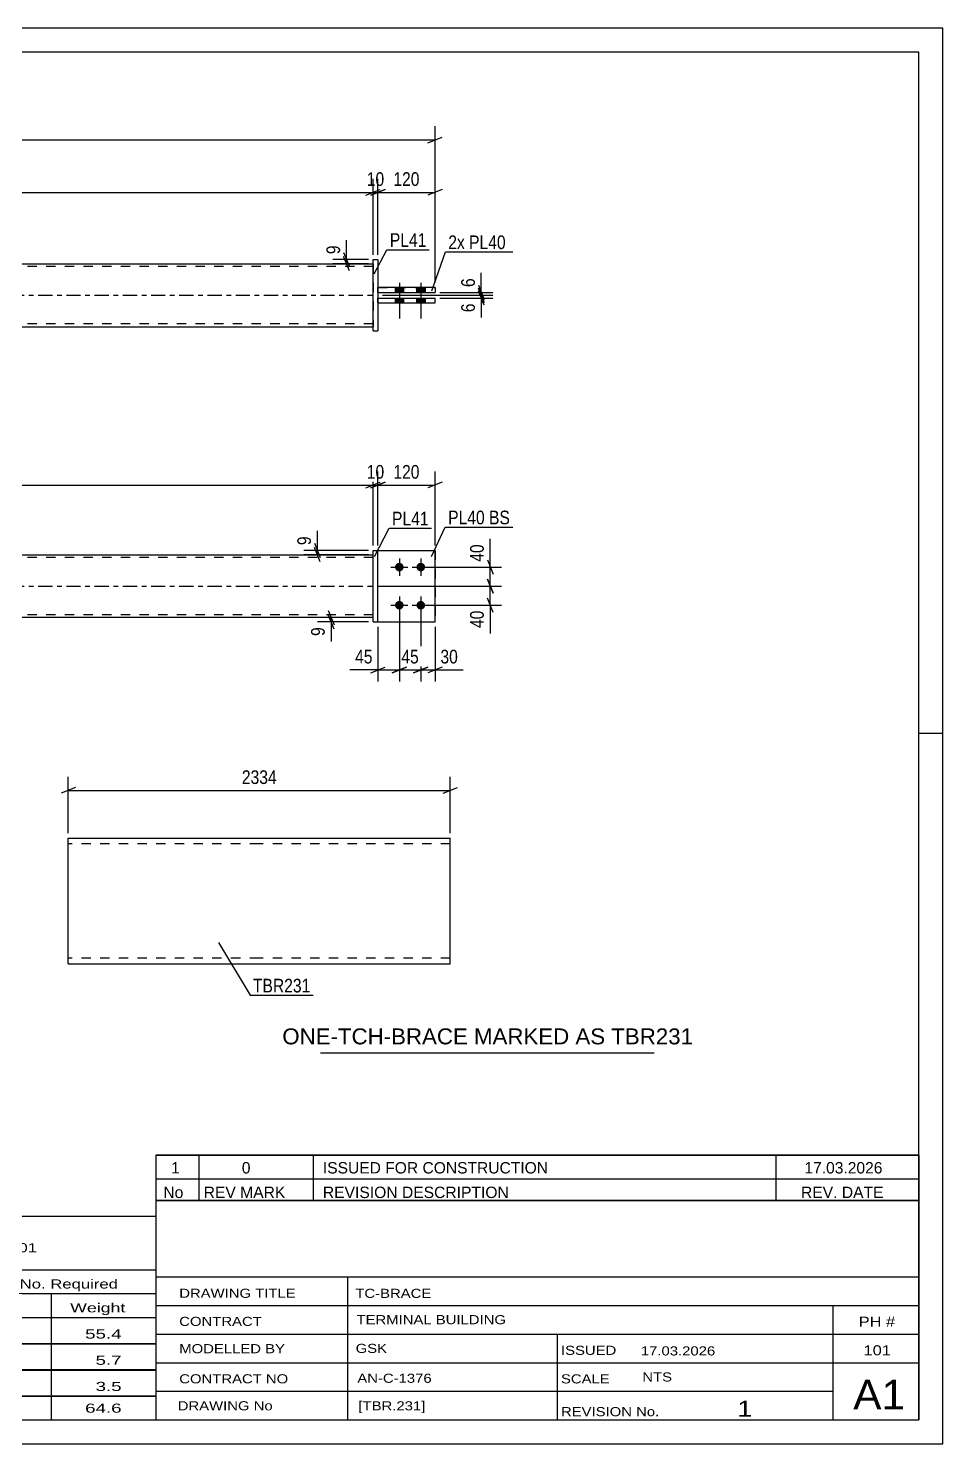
# Model space of a CAD drawing. Header units: millimetres. Extents: x 0 to 420, y 0 to 297.
# Drawn here: x 228.2 to 420, y 0 to 297 of the extents above; entities that cross this region are included whole.
import ezdxf

# ---------------------------------------------------------------- set-up
doc = ezdxf.new("R2010")
doc.units = ezdxf.units.MM
doc.linetypes.add('DXK_LINE_DOT2', pattern=[3.9198, 1.9599, -1.9599])
doc.linetypes.add('DXK_LINE_DOT3', pattern=[5.9187, 2.979, -0.9799, 0.9799, -0.9799])
doc.styles.add('Arial', font='ARIAL.TTF', dxfattribs={"height": 0.2})
doc.styles.add('Arial Narrow', font='ARIALN.TTF', dxfattribs={"height": 0.2})

# ---------------------------------------------------------------- blocks, each defined once
blk = doc.blocks.new('Unknown-582684697-1127')
at = {"color": 5, "linetype": 'Continuous'}
for p, q in [((420, 297), (0, 297)), ((420, 0), (420, 297)), ((415, 292), (5, 292)), ((415, 5), (415, 292)), ((420, 149), (415, 149)), ((5, 5), (415, 5)), ((0, 0), (420, 0))]:
    blk.add_line(p, q, dxfattribs=at)
blk = doc.blocks.new('Bolt-582684697-1413 - 1364')
at = {"linetype": 'Continuous'}
for points in [[(306.04, 184.84), (306.22, 184.82), (306.4, 184.76), (306.57, 184.67), (306.71, 184.54), (306.82, 184.39), (306.89, 184.22), (306.93, 184.03), (306.93, 183.85), (306.89, 183.66), (306.82, 183.49), (306.71, 183.34), (306.57, 183.21), (306.4, 183.12), (306.22, 183.06), (306.04, 183.04), (305.85, 183.06), (305.67, 183.12), (305.51, 183.21), (305.37, 183.34), (305.26, 183.49), (305.18, 183.66), (305.14, 183.85), (305.14, 184.03), (305.18, 184.22), (305.26, 184.39), (305.37, 184.54), (305.51, 184.67), (305.67, 184.76), (305.85, 184.82)], [(310.54, 184.84), (310.72, 184.82), (310.9, 184.76), (311.07, 184.67), (311.21, 184.54), (311.32, 184.39), (311.39, 184.22), (311.43, 184.03), (311.43, 183.85), (311.39, 183.66), (311.32, 183.49), (311.21, 183.34), (311.07, 183.21), (310.9, 183.12), (310.72, 183.06), (310.54, 183.04), (310.35, 183.06), (310.17, 183.12), (310.01, 183.21), (309.87, 183.34), (309.76, 183.49), (309.68, 183.66), (309.64, 183.85), (309.64, 184.03), (309.68, 184.22), (309.76, 184.39), (309.87, 184.54), (310.01, 184.67), (310.17, 184.76), (310.35, 184.82)], [(306.04, 176.84), (306.22, 176.82), (306.4, 176.76), (306.57, 176.67), (306.71, 176.54), (306.82, 176.39), (306.89, 176.22), (306.93, 176.03), (306.93, 175.85), (306.89, 175.66), (306.82, 175.49), (306.71, 175.34), (306.57, 175.21), (306.4, 175.12), (306.22, 175.06), (306.04, 175.04), (305.85, 175.06), (305.67, 175.12), (305.51, 175.21), (305.37, 175.34), (305.26, 175.49), (305.18, 175.66), (305.14, 175.85), (305.14, 176.03), (305.18, 176.22), (305.26, 176.39), (305.37, 176.54), (305.51, 176.67), (305.67, 176.76), (305.85, 176.82)], [(310.54, 176.84), (310.72, 176.82), (310.9, 176.76), (311.07, 176.67), (311.21, 176.54), (311.32, 176.39), (311.39, 176.22), (311.43, 176.03), (311.43, 175.85), (311.39, 175.66), (311.32, 175.49), (311.21, 175.34), (311.07, 175.21), (310.9, 175.12), (310.72, 175.06), (310.54, 175.04), (310.35, 175.06), (310.17, 175.12), (310.01, 175.21), (309.87, 175.34), (309.76, 175.49), (309.68, 175.66), (309.64, 175.85), (309.64, 176.03), (309.68, 176.22), (309.76, 176.39), (309.87, 176.54), (310.01, 176.67), (310.17, 176.76), (310.35, 176.82)]]:
    blk.add_hatch(color=1, dxfattribs=at).paths.add_polyline_path(points)
at = {"color": 1, "linetype": 'Continuous'}
for p, q in [((306.04, 185.74), (306.04, 182.14)), ((310.54, 185.74), (310.54, 182.14)), ((304.24, 183.94), (307.84, 183.94)), ((308.74, 183.94), (312.34, 183.94)), ((304.24, 175.94), (307.84, 175.94)), ((306.04, 177.74), (306.04, 174.14)), ((308.74, 175.94), (312.34, 175.94)), ((310.54, 177.74), (310.54, 174.14))]:
    blk.add_line(p, q, dxfattribs=at)
blk = doc.blocks.new('Part-582684697-1424 - 1364')
at = {"color": 2, "linetype": 'Continuous'}
for p, q in [((300.54, 187.44), (301.54, 187.44)), ((300.54, 172.44), (300.54, 187.44)), ((301.54, 172.44), (301.54, 187.44)), ((300.54, 172.44), (300.54, 172.44)), ((300.54, 172.44), (301.54, 172.44))]:
    blk.add_line(p, q, dxfattribs=at)
at = {"color": 7, "linetype": 'DXK_LINE_DOT2'}
for p, q in [((300.54, 187.44), (301.54, 187.44)), ((300.54, 172.44), (301.54, 172.44))]:
    blk.add_line(p, q, dxfattribs=at)
blk = doc.blocks.new('Part-582684697-1439 - 1364')
at = {"linetype": 'Continuous'}
blk.add_hatch(color=2, dxfattribs=at).paths.add_polyline_path([(154.44, 186.54), (153.64, 187.94), (155.24, 187.94)])
at = {"color": 2, "linetype": 'Continuous'}
for p, q in [((154.44, 186.54), (153.64, 187.94)), ((153.64, 187.94), (155.24, 187.94)), ((155.24, 187.94), (154.44, 186.54)), ((124.44, 186.54), (212.44, 186.54)), ((212.54, 186.54), (300.54, 186.54)), ((212.44, 173.34), (124.44, 173.34)), ((300.54, 173.34), (212.54, 173.34))]:
    blk.add_line(p, q, dxfattribs=at)
at = {"color": 7, "linetype": 'DXK_LINE_DOT2'}
for p, q in [((124.44, 173.34), (124.44, 186.54)), ((212.44, 185.94), (124.44, 185.94)), ((300.54, 185.94), (212.54, 185.94)), ((300.54, 173.34), (300.54, 186.54)), ((212.44, 173.94), (124.44, 173.94)), ((300.54, 173.94), (212.54, 173.94))]:
    blk.add_line(p, q, dxfattribs=at)
at = {"color": 7, "linetype": 'DXK_LINE_DOT3'}
for p, q in [((124.44, 179.94), (212.44, 179.94)), ((212.54, 179.94), (300.54, 179.94))]:
    blk.add_line(p, q, dxfattribs=at)
at = {"color": 2, "linetype": 'Continuous'}
blk.add_circle((154.44, 187.44), 1, dxfattribs=at)
blk = doc.blocks.new('Part-582684697-1444 - 1364')
at = {"color": 2, "linetype": 'Continuous'}
for p, q in [((301.54, 187.44), (313.54, 187.44)), ((313.54, 187.44), (313.54, 187.44)), ((313.54, 172.44), (313.54, 187.44)), ((301.54, 172.44), (313.54, 172.44))]:
    blk.add_line(p, q, dxfattribs=at)
at = {"color": 7, "linetype": 'DXK_LINE_DOT2'}
for p, q in [((301.54, 187.44), (313.54, 187.44)), ((301.54, 172.44), (301.54, 187.44)), ((313.54, 187.44), (313.54, 187.44)), ((301.54, 172.44), (301.54, 172.44)), ((301.54, 172.44), (313.54, 172.44))]:
    blk.add_line(p, q, dxfattribs=at)
blk = doc.blocks.new('Part-582684697-1449 - 1364')
at = {"color": 7, "linetype": 'DXK_LINE_DOT2'}
for p, q in [((301.54, 187.44), (313.54, 187.44)), ((301.54, 172.44), (301.54, 187.44)), ((301.54, 187.44), (313.54, 187.44)), ((313.54, 187.44), (313.54, 187.44)), ((313.54, 187.44), (313.54, 172.44)), ((301.54, 172.44), (301.54, 172.44)), ((301.54, 172.44), (313.54, 172.44)), ((301.54, 172.44), (313.54, 172.44))]:
    blk.add_line(p, q, dxfattribs=at)
blk = doc.blocks.new('Part-582684697-1751 - 1745')
at = {"linetype": 'Continuous'}
blk.add_hatch(color=2, dxfattribs=at).paths.add_polyline_path([(154.44, 240.99), (153.64, 242.39), (155.24, 242.39)])
at = {"color": 2, "linetype": 'Continuous'}
for p, q in [((124.44, 247.59), (212.44, 247.59)), ((212.54, 247.59), (300.54, 247.59)), ((154.44, 240.99), (153.64, 242.39)), ((153.64, 242.39), (155.24, 242.39)), ((155.24, 242.39), (154.44, 240.99)), ((124.44, 234.39), (212.44, 234.39)), ((212.54, 234.39), (300.54, 234.39))]:
    blk.add_line(p, q, dxfattribs=at)
at = {"color": 7, "linetype": 'DXK_LINE_DOT2'}
for p, q in [((124.44, 234.39), (124.44, 247.59)), ((212.44, 246.99), (124.44, 246.99)), ((300.54, 246.99), (212.54, 246.99)), ((300.54, 247.59), (300.54, 234.39)), ((212.44, 234.99), (124.44, 234.99)), ((300.54, 234.99), (212.54, 234.99))]:
    blk.add_line(p, q, dxfattribs=at)
at = {"color": 7, "linetype": 'DXK_LINE_DOT3'}
for p, q in [((124.44, 240.99), (212.44, 240.99)), ((212.54, 240.99), (300.54, 240.99))]:
    blk.add_line(p, q, dxfattribs=at)
at = {"color": 2, "linetype": 'Continuous'}
blk.add_circle((154.44, 241.89), 1, dxfattribs=at)
blk = doc.blocks.new('Part-582684697-1756 - 1745')
at = {"color": 2, "linetype": 'Continuous'}
for p, q in [((301.54, 240.39), (313.54, 240.39)), ((301.54, 239.39), (301.54, 240.39)), ((301.54, 239.39), (301.54, 239.39)), ((301.54, 239.39), (313.54, 239.39)), ((313.54, 239.39), (313.54, 240.39))]:
    blk.add_line(p, q, dxfattribs=at)
at = {"color": 7, "linetype": 'DXK_LINE_DOT2'}
for p, q in [((301.54, 240.39), (313.54, 240.39)), ((301.54, 239.39), (313.54, 239.39))]:
    blk.add_line(p, q, dxfattribs=at)
blk = doc.blocks.new('Part-582684697-1761 - 1745')
at = {"color": 2, "linetype": 'Continuous'}
for p, q in [((313.54, 242.59), (301.54, 242.59)), ((301.54, 241.59), (301.54, 242.59)), ((301.54, 241.59), (301.54, 241.59)), ((301.54, 241.59), (313.54, 241.59)), ((313.54, 242.59), (313.54, 241.59))]:
    blk.add_line(p, q, dxfattribs=at)
at = {"color": 7, "linetype": 'DXK_LINE_DOT2'}
for p, q in [((301.54, 242.59), (301.54, 242.59)), ((301.54, 242.59), (313.54, 242.59)), ((301.54, 241.59), (313.54, 241.59)), ((313.54, 242.59), (313.54, 242.59))]:
    blk.add_line(p, q, dxfattribs=at)
blk = doc.blocks.new('Part-582684697-1766 - 1745')
at = {"color": 2, "linetype": 'Continuous'}
for p, q in [((300.54, 248.49), (300.54, 248.49)), ((300.54, 233.49), (300.54, 248.49)), ((300.54, 248.49), (301.54, 248.49)), ((301.54, 248.49), (301.54, 248.49)), ((301.54, 248.49), (301.54, 233.49)), ((300.54, 233.49), (301.54, 233.49)), ((300.54, 233.49), (300.54, 233.49)), ((301.54, 233.49), (301.54, 233.49))]:
    blk.add_line(p, q, dxfattribs=at)
at = {"color": 7, "linetype": 'DXK_LINE_DOT2'}
for p, q in [((300.54, 248.49), (300.54, 248.49)), ((300.54, 248.49), (301.54, 248.49)), ((300.54, 233.49), (301.54, 233.49))]:
    blk.add_line(p, q, dxfattribs=at)
blk = doc.blocks.new('Bolt-582684697-1782 - 1745')
at = {"linetype": 'Continuous'}
for points in [[(306.94, 242.59), (305.14, 242.59), (305.14, 241.59), (306.94, 241.59)], [(306.94, 242.59), (305.14, 242.59), (305.14, 241.59), (306.94, 241.59)], [(311.44, 242.59), (309.64, 242.59), (309.64, 241.59), (311.44, 241.59)], [(311.44, 242.59), (309.64, 242.59), (309.64, 241.59), (311.44, 241.59)], [(306.94, 240.39), (305.14, 240.39), (305.14, 239.39), (306.94, 239.39)], [(306.94, 240.39), (305.14, 240.39), (305.14, 239.39), (306.94, 239.39)], [(311.44, 240.39), (309.64, 240.39), (309.64, 239.39), (311.44, 239.39)], [(311.44, 240.39), (309.64, 240.39), (309.64, 239.39), (311.44, 239.39)]]:
    blk.add_hatch(color=1, dxfattribs=at).paths.add_polyline_path(points)
at = {"color": 1, "linetype": 'Continuous'}
for p, q in [((306.04, 243.59), (306.04, 236.09)), ((306.04, 243.59), (306.04, 236.09)), ((310.54, 243.59), (310.54, 236.09)), ((310.54, 243.59), (310.54, 236.09)), ((305.14, 242.59), (305.14, 241.59)), ((305.14, 242.59), (305.14, 241.59)), ((306.94, 242.59), (306.94, 241.59)), ((306.94, 242.59), (306.94, 241.59)), ((309.64, 242.59), (309.64, 241.59)), ((309.64, 242.59), (309.64, 241.59)), ((311.44, 242.59), (311.44, 241.59)), ((311.44, 242.59), (311.44, 241.59)), ((305.14, 240.39), (305.14, 239.39)), ((305.14, 240.39), (305.14, 239.39)), ((306.94, 240.39), (306.94, 239.39)), ((306.94, 240.39), (306.94, 239.39)), ((309.64, 240.39), (309.64, 239.39)), ((309.64, 240.39), (309.64, 239.39)), ((311.44, 240.39), (311.44, 239.39)), ((311.44, 240.39), (311.44, 239.39))]:
    blk.add_line(p, q, dxfattribs=at)
blk = doc.blocks.new('Part-582684697-2260 - 2254')
at = {"color": 2, "linetype": 'Continuous'}
for p, q in [((236.61, 103.08), (236.61, 127.08)), ((236.61, 127.08), (276.61, 127.08)), ((276.71, 127.08), (316.71, 127.08)), ((316.71, 100.68), (316.71, 127.08)), ((236.61, 101.38), (236.61, 103.08)), ((236.61, 100.86), (236.61, 101.38)), ((236.61, 100.68), (236.61, 100.86)), ((236.61, 100.68), (276.61, 100.68)), ((276.71, 100.68), (316.71, 100.68))]:
    blk.add_line(p, q, dxfattribs=at)
at = {"color": 7, "linetype": 'DXK_LINE_DOT2'}
for p, q in [((276.61, 125.88), (236.61, 125.88)), ((316.71, 125.88), (276.71, 125.88)), ((236.61, 102.16), (236.61, 103.08)), ((236.61, 101.38), (236.61, 102.62)), ((236.61, 101.88), (236.61, 101.97)), ((236.61, 101.88), (236.61, 101.97)), ((276.61, 101.88), (236.61, 101.88)), ((316.71, 101.88), (276.71, 101.88)), ((316.71, 101.88), (316.71, 101.97))]:
    blk.add_line(p, q, dxfattribs=at)
blk = doc.blocks.new('StraightDimension-582684697-1681 - 1364')
at = {"color": 7, "linetype": 'Continuous'}
for p, q in [((324.5, 181.44), (325.7, 178.44)), ((301.54, 179.94), (327.5, 179.94)), ((325.1, 175.94), (325.1, 179.94)), ((311.54, 175.94), (327.5, 175.94)), ((325.7, 174.44), (324.5, 177.44))]:
    blk.add_line(p, q, dxfattribs=at)
at = {"color": 0}
blk.add_wipeout([(324.35, 175.41), (320.15, 175.41), (320.15, 170.56), (324.35, 170.56)], dxfattribs=at)
at = {"color": 7, "linetype": 'Continuous'}
blk.add_line((325.1, 175.94), (325.1, 170.03), dxfattribs=at)
blk.add_line((325.1, 175.94), (325.1, 170.03), dxfattribs=at)
at = {"color": 3, "style": 'Arial Narrow'}
blk.add_text('40', height=2.863, rotation=90.0002, dxfattribs=at).set_placement((323.75, 171.16))
blk = doc.blocks.new('StraightDimension-582684697-1502 - 1364')
at = {"color": 7, "linetype": 'Continuous'}
for p, q in [((124.44, 188.44), (124.44, 204)), ((300.54, 188.44), (300.54, 204)), ((125.94, 201.75), (122.94, 200.55)), ((124.44, 201.15), (300.54, 201.15)), ((299.04, 200.55), (302.04, 201.75))]:
    blk.add_line(p, q, dxfattribs=at)
at = {"color": 0}
blk.add_wipeout([(216.74, 201.9), (216.74, 206.1), (208.23, 206.1), (208.23, 201.9)], dxfattribs=at)
at = {"color": 3, "style": 'Arial Narrow'}
blk.add_text('2334', height=2.863, dxfattribs=at).set_placement((208.83, 202.5))
blk = doc.blocks.new('StraightDimension-582684697-1511 - 1364')
at = {"color": 7, "linetype": 'Continuous'}
for p, q in [((300.54, 188.44), (300.54, 204)), ((301.54, 188.44), (301.54, 204)), ((299.04, 200.55), (302.04, 201.75)), ((303.04, 201.75), (300.04, 200.55)), ((300.54, 201.15), (301.54, 201.15))]:
    blk.add_line(p, q, dxfattribs=at)
at = {"color": 0}
blk.add_wipeout([(303.46, 201.9), (303.46, 206.1), (298.61, 206.1), (298.61, 201.9)], dxfattribs=at)
at = {"color": 3, "style": 'Arial Narrow'}
blk.add_text('10', height=2.863, dxfattribs=at).set_placement((299.21, 202.5))
blk = doc.blocks.new('StraightDimension-582684697-1529 - 1364')
at = {"color": 7, "linetype": 'Continuous'}
for p, q in [((301.54, 188.44), (301.54, 204)), ((313.54, 188.44), (313.54, 204)), ((300.04, 200.55), (303.04, 201.75)), ((301.54, 201.15), (313.54, 201.15)), ((315.04, 201.75), (312.04, 200.55))]:
    blk.add_line(p, q, dxfattribs=at)
at = {"color": 0}
blk.add_wipeout([(310.88, 201.9), (310.88, 206.1), (304.19, 206.1), (304.19, 201.9)], dxfattribs=at)
at = {"color": 3, "style": 'Arial Narrow'}
blk.add_text('120', height=2.863, dxfattribs=at).set_placement((304.79, 202.5))
blk = doc.blocks.new('StraightDimension-582684697-1632 - 1364')
at = {"color": 7, "linetype": 'Continuous'}
for p, q in [((299.54, 173.34), (288.89, 173.34)), ((299.54, 172.44), (288.89, 172.44)), ((291.14, 174.84), (292.34, 171.84)), ((292.34, 170.94), (291.14, 173.94)), ((291.74, 172.44), (291.74, 173.34))]:
    blk.add_line(p, q, dxfattribs=at)
at = {"color": 0}
blk.add_wipeout([(290.99, 171.91), (286.79, 171.91), (286.79, 168.89), (290.99, 168.89)], dxfattribs=at)
at = {"color": 7, "linetype": 'Continuous'}
blk.add_line((291.74, 172.44), (291.74, 168.36), dxfattribs=at)
blk.add_line((291.74, 172.44), (291.74, 168.36), dxfattribs=at)
at = {"color": 3, "style": 'Arial Narrow'}
blk.add_text('9', height=2.86, rotation=90.0002, dxfattribs=at).set_placement((290.39, 169.49))
blk = doc.blocks.new('StraightDimension-582684697-1641 - 1364')
at = {"color": 7, "linetype": 'Continuous'}
for p, q in [((310.54, 174.94), (310.54, 159.97)), ((313.54, 171.44), (313.54, 159.97)), ((309.04, 161.77), (312.04, 162.97)), ((310.54, 162.37), (313.54, 162.37)), ((315.04, 162.97), (312.04, 161.77))]:
    blk.add_line(p, q, dxfattribs=at)
at = {"color": 0}
blk.add_wipeout([(318.92, 163.12), (318.92, 167.32), (314.06, 167.32), (314.06, 163.12)], dxfattribs=at)
at = {"color": 7, "linetype": 'Continuous'}
blk.add_line((313.54, 162.37), (319.44, 162.37), dxfattribs=at)
blk.add_line((313.54, 162.37), (319.44, 162.37), dxfattribs=at)
at = {"color": 3, "style": 'Arial Narrow'}
blk.add_text('30', height=2.863, dxfattribs=at).set_placement((314.66, 163.72))
blk = doc.blocks.new('StraightDimension-582684697-1654 - 1364')
at = {"color": 7, "linetype": 'Continuous'}
for p, q in [((306.04, 174.94), (306.04, 159.97)), ((310.54, 174.94), (310.54, 159.97)), ((304.54, 161.77), (307.54, 162.97)), ((306.04, 162.37), (310.54, 162.37)), ((312.04, 162.97), (309.04, 161.77))]:
    blk.add_line(p, q, dxfattribs=at)
at = {"color": 0}
blk.add_wipeout([(310.71, 163.12), (310.71, 167.32), (305.86, 167.32), (305.86, 163.12)], dxfattribs=at)
at = {"color": 3, "style": 'Arial Narrow'}
blk.add_text('45', height=2.863, dxfattribs=at).set_placement((306.46, 163.72))
blk = doc.blocks.new('StraightDimension-582684697-1664 - 1364')
at = {"color": 7, "linetype": 'Continuous'}
for p, q in [((306.04, 174.94), (306.04, 159.97)), ((301.54, 171.44), (301.54, 159.97)), ((300.04, 161.77), (303.04, 162.97)), ((301.54, 162.37), (306.04, 162.37)), ((307.54, 162.97), (304.54, 161.77))]:
    blk.add_line(p, q, dxfattribs=at)
at = {"color": 0}
blk.add_wipeout([(301.01, 163.12), (301.01, 167.32), (296.16, 167.32), (296.16, 163.12)], dxfattribs=at)
at = {"color": 7, "linetype": 'Continuous'}
blk.add_line((301.54, 162.37), (295.63, 162.37), dxfattribs=at)
blk.add_line((301.54, 162.37), (295.63, 162.37), dxfattribs=at)
at = {"color": 3, "style": 'Arial Narrow'}
blk.add_text('45', height=2.863, dxfattribs=at).set_placement((296.76, 163.72))
blk = doc.blocks.new('StraightDimension-582684697-1694 - 1364')
at = {"color": 7, "linetype": 'Continuous'}
for p, q in [((324.5, 185.44), (325.7, 182.44)), ((311.54, 183.94), (327.5, 183.94)), ((325.7, 178.44), (324.5, 181.44)), ((325.1, 179.94), (325.1, 183.94)), ((301.54, 179.94), (327.5, 179.94))]:
    blk.add_line(p, q, dxfattribs=at)
at = {"color": 0}
blk.add_wipeout([(324.35, 189.32), (320.15, 189.32), (320.15, 184.46), (324.35, 184.46)], dxfattribs=at)
at = {"color": 7, "linetype": 'Continuous'}
blk.add_line((325.1, 183.94), (325.1, 189.85), dxfattribs=at)
blk.add_line((325.1, 183.94), (325.1, 189.85), dxfattribs=at)
at = {"color": 3, "style": 'Arial Narrow'}
blk.add_text('40', height=2.863, rotation=90.0002, dxfattribs=at).set_placement((323.75, 185.06))
blk = doc.blocks.new('StraightDimension-582684697-1708 - 1364')
at = {"color": 7, "linetype": 'Continuous'}
for p, q in [((299.54, 187.44), (286, 187.44)), ((288.25, 188.94), (289.45, 185.94)), ((289.45, 185.04), (288.25, 188.04)), ((288.85, 186.54), (288.85, 187.44)), ((299.54, 186.54), (286, 186.54))]:
    blk.add_line(p, q, dxfattribs=at)
at = {"color": 0}
blk.add_wipeout([(288.1, 190.99), (283.9, 190.99), (283.9, 187.96), (288.1, 187.96)], dxfattribs=at)
at = {"color": 7, "linetype": 'Continuous'}
blk.add_line((288.85, 187.44), (288.85, 191.52), dxfattribs=at)
blk.add_line((288.85, 187.44), (288.85, 191.52), dxfattribs=at)
at = {"color": 3, "style": 'Arial Narrow'}
blk.add_text('9', height=2.86, rotation=90.0002, dxfattribs=at).set_placement((287.5, 188.56))
blk = doc.blocks.new('StraightDimension-582684697-1902 - 1745')
at = {"color": 7, "linetype": 'Continuous'}
for p, q in [((300.54, 249.49), (300.54, 265.43)), ((301.54, 249.49), (301.54, 265.43)), ((299.04, 261.98), (302.04, 263.18)), ((303.04, 263.18), (300.04, 261.98)), ((300.54, 262.58), (301.54, 262.58))]:
    blk.add_line(p, q, dxfattribs=at)
at = {"color": 0}
blk.add_wipeout([(303.46, 263.33), (303.46, 267.53), (298.61, 267.53), (298.61, 263.33)], dxfattribs=at)
at = {"color": 3, "style": 'Arial Narrow'}
blk.add_text('10', height=2.863, dxfattribs=at).set_placement((299.21, 263.93))
blk = doc.blocks.new('StraightDimension-582684697-1787 - 1745')
at = {"color": 7, "linetype": 'Continuous'}
for p, q in [((294.36, 249.99), (295.56, 246.99)), ((299.54, 248.49), (292.11, 248.49)), ((299.54, 247.59), (292.11, 247.59)), ((295.56, 246.09), (294.36, 249.09)), ((294.96, 247.59), (294.96, 248.49))]:
    blk.add_line(p, q, dxfattribs=at)
at = {"color": 0}
blk.add_wipeout([(294.21, 252.04), (290.01, 252.04), (290.01, 249.01), (294.21, 249.01)], dxfattribs=at)
at = {"color": 7, "linetype": 'Continuous'}
blk.add_line((294.96, 248.49), (294.96, 252.56), dxfattribs=at)
blk.add_line((294.96, 248.49), (294.96, 252.56), dxfattribs=at)
at = {"color": 3, "style": 'Arial Narrow'}
blk.add_text('9', height=2.86, rotation=90.0002, dxfattribs=at).set_placement((293.61, 249.61))
blk = doc.blocks.new('StraightDimension-582684697-1798 - 1745')
at = {"color": 7, "linetype": 'Continuous'}
for p, q in [((302.54, 240.99), (325.63, 240.99)), ((322.63, 242.49), (323.83, 239.49)), ((323.83, 238.89), (322.63, 241.89)), ((323.23, 240.39), (323.23, 240.99)), ((314.54, 240.39), (325.63, 240.39))]:
    blk.add_line(p, q, dxfattribs=at)
at = {"color": 0}
blk.add_wipeout([(322.48, 239.86), (318.28, 239.86), (318.28, 236.83), (322.48, 236.83)], dxfattribs=at)
at = {"color": 7, "linetype": 'Continuous'}
blk.add_line((323.23, 240.39), (323.23, 236.31), dxfattribs=at)
blk.add_line((323.23, 240.39), (323.23, 236.31), dxfattribs=at)
at = {"color": 3, "style": 'Arial Narrow'}
blk.add_text('6', height=2.86, rotation=90.0002, dxfattribs=at).set_placement((321.88, 237.43))
blk = doc.blocks.new('StraightDimension-582684697-1807 - 1745')
at = {"color": 7, "linetype": 'Continuous'}
for p, q in [((302.54, 240.99), (325.63, 240.99)), ((314.54, 241.59), (325.63, 241.59)), ((322.63, 243.09), (323.83, 240.09)), ((323.83, 239.49), (322.63, 242.49)), ((323.23, 240.99), (323.23, 241.59))]:
    blk.add_line(p, q, dxfattribs=at)
at = {"color": 0}
blk.add_wipeout([(322.48, 245.14), (318.28, 245.14), (318.28, 242.11), (322.48, 242.11)], dxfattribs=at)
at = {"color": 7, "linetype": 'Continuous'}
blk.add_line((323.23, 241.59), (323.23, 245.66), dxfattribs=at)
blk.add_line((323.23, 241.59), (323.23, 245.66), dxfattribs=at)
at = {"color": 3, "style": 'Arial Narrow'}
blk.add_text('6', height=2.86, rotation=90.0002, dxfattribs=at).set_placement((321.88, 242.71))
blk = doc.blocks.new('StraightDimension-582684697-1892 - 1745')
at = {"color": 7, "linetype": 'Continuous'}
for p, q in [((124.44, 249.49), (124.44, 265.43)), ((300.54, 249.49), (300.54, 265.43)), ((125.94, 263.18), (122.94, 261.98)), ((124.44, 262.58), (300.54, 262.58)), ((299.04, 261.98), (302.04, 263.18))]:
    blk.add_line(p, q, dxfattribs=at)
at = {"color": 0}
blk.add_wipeout([(216.74, 263.33), (216.74, 267.53), (208.23, 267.53), (208.23, 263.33)], dxfattribs=at)
at = {"color": 3, "style": 'Arial Narrow'}
blk.add_text('2334', height=2.863, dxfattribs=at).set_placement((208.83, 263.93))
blk = doc.blocks.new('StraightDimension-582684697-1912 - 1745')
at = {"color": 7, "linetype": 'Continuous'}
for p, q in [((301.54, 249.49), (301.54, 265.43)), ((313.54, 243.59), (313.54, 265.43)), ((300.04, 261.98), (303.04, 263.18)), ((301.54, 262.58), (313.54, 262.58)), ((315.04, 263.18), (312.04, 261.98))]:
    blk.add_line(p, q, dxfattribs=at)
at = {"color": 0}
blk.add_wipeout([(310.88, 263.33), (310.88, 267.53), (304.19, 267.53), (304.19, 263.33)], dxfattribs=at)
at = {"color": 3, "style": 'Arial Narrow'}
blk.add_text('120', height=2.863, dxfattribs=at).set_placement((304.79, 263.93))
blk = doc.blocks.new('StraightDimension-582684697-1923 - 1745')
at = {"color": 7, "linetype": 'Continuous'}
for p, q in [((111.44, 243.59), (111.44, 276.44)), ((313.54, 243.59), (313.54, 276.44)), ((112.94, 274.19), (109.94, 272.99)), ((111.44, 273.59), (313.54, 273.59)), ((312.04, 272.99), (315.04, 274.19))]:
    blk.add_line(p, q, dxfattribs=at)
at = {"color": 0}
blk.add_wipeout([(216.74, 274.34), (216.74, 278.54), (208.23, 278.54), (208.23, 274.34)], dxfattribs=at)
at = {"color": 3, "style": 'Arial Narrow'}
blk.add_text('2594', height=2.863, dxfattribs=at).set_placement((208.83, 274.94))
blk = doc.blocks.new('StraightDimension-582684697-2264 - 2254')
at = {"color": 7, "linetype": 'Continuous'}
for p, q in [((236.61, 128.08), (236.61, 139.93)), ((316.71, 128.08), (316.71, 139.93)), ((238.11, 137.68), (235.11, 136.48)), ((236.61, 137.08), (316.71, 137.08)), ((315.21, 136.48), (318.21, 137.68))]:
    blk.add_line(p, q, dxfattribs=at)
at = {"color": 0}
blk.add_wipeout([(280.92, 137.83), (280.92, 142.03), (272.41, 142.03), (272.41, 137.83)], dxfattribs=at)
at = {"color": 3, "style": 'Arial Narrow'}
blk.add_text('2334', height=2.863, dxfattribs=at).set_placement((273.01, 138.43))
blk = doc.blocks.new('Unknown-582684697-2799')
at = {"color": 7, "linetype": 'Continuous'}
for p, q in [((255, 51.05), (255, 5)), ((255, 51.05), (415, 51.05)), ((415, 51), (415, 5)), ((255, 35), (415, 35)), ((295.14, 35), (295.14, 5)), ((255, 29), (415, 29)), ((397, 5.05), (397, 29.05)), ((255, 23), (415, 23)), ((339.14, 23), (339.14, 5)), ((255, 17), (415, 17)), ((255, 11), (397, 11)), ((255, 5), (415, 5))]:
    blk.add_line(p, q, dxfattribs=at)
at = {"color": 7, "style": 'Arial Narrow'}
for s, height, width, p in [('DRAWING TITLE', 1.9089, 1.425378, (259.88, 30.61)), ('TC-BRACE', 1.909, 1.425378, (296.81, 30.59)), ('TERMINAL BUILDING', 1.9089, 1.425378, (297.06, 25.07)), ('CONTRACT', 1.909, 1.425378, (259.88, 24.71)), ('MODELLED BY', 1.9089, 1.425378, (259.88, 18.98)), ('GSK', 1.909, 1.425378, (296.88, 19.04)), ('ISSUED', 1.909, 1.425378, (339.94, 18.64)), ('17.03.2026', 1.909, 1.425378, (356.69, 18.52)), ('CONTRACT NO', 1.9089, 1.425378, (259.88, 12.66)), ('AN-C-1376', 1.909, 1.425378, (297.23, 12.78)), ('SCALE', 1.909, 1.425378, (339.94, 12.65)), ('A1', 6.204, 1.25, (401.24, 7.2)), ('DRAWING No', 1.909, 1.425378, (259.56, 7)), ('[TBR.231]', 1.909, 1.425378, (297.46, 6.99)), ('1', 3.34, 1.5, (376.91, 5.68)), ('REVISION No.', 1.9089, 1.425378, (339.94, 5.77))]:
    blk.add_text(s, height=height, dxfattribs=dict(at, width=width)).set_placement(p)
at = {"color": 7, "linetype": 'Continuous', "style": 'Arial Narrow'}
for s, height, width, p in [('PH #', 2.1, 1.42538, (402.4, 24.55)), ('101', 2.1, 1.42538, (403.41, 18.55)), ('NTS', 1.909, 1.425378, (357, 13.05))]:
    blk.add_text(s, height=height, dxfattribs=dict(at, width=width)).set_placement(p)
blk = doc.blocks.new('Unknown-582684697-2800')
at = {"color": 7, "linetype": 'Continuous'}
for p, q in [((255, 60.55), (415, 60.55)), ((415, 60.55), (255, 60.55)), ((255, 60.55), (255, 55.55)), ((264, 60.55), (264, 55.55)), ((288, 60.55), (288, 55.55)), ((385, 60.55), (385, 55.55)), ((415, 60.55), (415, 55.55)), ((255, 55.55), (415, 55.55)), ((255, 55.55), (255, 51.05)), ((255, 55.55), (415, 55.55)), ((264, 55.55), (264, 51.05)), ((288, 55.55), (288, 51.05)), ((385, 55.55), (385, 51.05)), ((415, 55.55), (415, 51.05)), ((415, 51.05), (255, 51.05))]:
    blk.add_line(p, q, dxfattribs=at)
at = {"color": 7, "linetype": 'Continuous', "style": 'Arial Narrow'}
for s, height, width, p in [('1', 2.39, 1.196471, (258.16, 56.7)), ('0', 2.39, 1.196471, (273, 56.7)), ('ISSUED FOR CONSTRUCTION', 2.3861, 1.196471, (290, 56.7)), ('17.03.2026', 2.386, 1.196471, (391, 56.7)), ('No', 2.386, 1.2, (256.54, 51.55)), ('REV MARK', 2.386, 1.2, (265, 51.55)), ('REVISION DESCRIPTION', 2.3861, 1.2, (290, 51.55)), ('REV. DATE', 2.386, 1.2, (390.28, 51.55))]:
    blk.add_text(s, height=height, dxfattribs=dict(at, width=width)).set_placement(p)
blk = doc.blocks.new('Unknown-582684697-2801')
at = {"color": 7, "linetype": 'Continuous'}
for p, q in [((95, 47.75), (255, 47.75)), ((95, 36.5), (95, 47.75)), ((255, 47.75), (255, 36.5)), ((95, 36.5), (255, 36.5)), ((95, 36.5), (95, 31.5)), ((255, 36.5), (255, 31.5)), ((95, 31.5), (255, 31.5)), ((95, 31.5), (95, 26.5)), ((119, 31.5), (119, 26.5)), ((154.5, 31.5), (154.5, 26.5)), ((180.5, 31.5), (180.5, 26.5)), ((193.5, 31.5), (193.5, 26.5)), ((211, 31.5), (211, 26.5)), ((233, 31.5), (233, 26.5)), ((255, 31.5), (255, 26.5)), ((95, 26.5), (255, 26.5)), ((95, 26.45), (95, 21.05)), ((95, 26.45), (255, 26.45)), ((119, 26.5), (119, 21)), ((154.5, 26.5), (154.5, 21)), ((180.5, 26.5), (180.5, 21)), ((193.5, 26.5), (193.5, 21)), ((211, 26.5), (211, 21)), ((233, 26.5), (233, 21)), ((255, 26.45), (255, 21.05)), ((95, 21.05), (255, 21.05)), ((95, 20.95), (95, 15.55)), ((95, 20.95), (255, 20.95)), ((119, 21), (119, 15.5)), ((154.5, 21), (154.5, 15.5)), ((180.5, 21), (180.5, 15.5)), ((193.5, 21), (193.5, 15.5)), ((211, 21), (211, 15.5)), ((233, 21), (233, 15.5)), ((255, 20.95), (255, 15.55)), ((95, 15.55), (255, 15.55)), ((95, 15.45), (95, 10.05)), ((95, 15.45), (255, 15.45)), ((119, 15.5), (119, 10)), ((154.5, 15.5), (154.5, 10)), ((180.5, 15.5), (180.5, 10)), ((193.5, 15.5), (193.5, 10)), ((211, 15.5), (211, 10)), ((233, 15.5), (233, 10)), ((255, 15.45), (255, 10.05)), ((95, 10.05), (255, 10.05)), ((95, 10), (255, 10)), ((95, 10), (95, 5)), ((211, 10), (211, 5)), ((233, 10), (233, 5)), ((255, 10), (255, 5)), ((95, 5), (255, 5))]:
    blk.add_line(p, q, dxfattribs=at)
at = {"color": 7, "style": 'Arial Narrow'}
for s, height, width, p in [('GENERAL NOTES & WELD DETAILS :', 2.8633, 1.4, (96.15, 40.06)), ('REFER TYP DRAWING TYP-01', 1.9089, 1.6, (179.7, 40.16)), ("MATERIAL LIST FOR ASSEMBLY MK'D", 1.9089, 1.6, (96.15, 32.56)), ('TBR231', 1.909, 1.794707, (187.59, 32.47)), ('1', 1.91, 1.794707, (217.08, 32.56)), ('No. Required', 1.9089, 1.6, (226.41, 32.56)), ('Mark', 1.909, 1.7, (96.34, 27.5)), ('Profile', 1.909, 1.7, (129.41, 27.5)), ('Material', 1.909, 1.7, (159.54, 27.56)), ('No.', 1.909, 1.7, (184.5, 27.56)), ('Length', 1.909, 1.7, (195, 27.56)), ('Area', 1.909, 1.7, (217.5, 27.56)), ('Weight', 1.909, 1.7, (237, 27.56))]:
    blk.add_text(s, height=height, dxfattribs=dict(at, width=width)).set_placement(p)
at = {"color": 7, "linetype": 'Continuous', "style": 'Arial Narrow'}
for s, height, width, p in [('TBR231', 1.909, 1.794707, (96.5, 22.06)), ('SHS132*6', 1.909, 1.794707, (121, 22.06)), ('E350', 1.909, 1.794707, (160.74, 22.06)), ('1', 1.91, 1.794707, (184.86, 22.06)), ('2334', 1.909, 1.794707, (197.58, 22.06)), ('1.2', 1.909, 1.794707, (221.32, 22.06)), ('55.4', 1.909, 1.794707, (240.14, 22.06)), ('PL40', 1.909, 1.794707, (96.5, 16.56)), ('PL10*120', 1.909, 1.794707, (121, 16.56)), ('E350', 1.909, 1.794707, (160.74, 16.56)), ('4', 1.91, 1.794707, (184.86, 16.56)), ('150', 1.909, 1.794707, (199.77, 16.56)), ('0.0', 1.909, 1.794707, (221.32, 16.56)), ('5.7', 1.909, 1.794707, (242.33, 16.56)), ('PL41', 1.909, 1.794707, (96.5, 11.06)), ('PL10*150', 1.909, 1.794707, (121, 11.06)), ('E350', 1.909, 1.794707, (160.74, 11.06)), ('2', 1.91, 1.794707, (184.86, 11.06)), ('150', 1.909, 1.794707, (199.77, 11.06)), ('0.1', 1.909, 1.794707, (221.32, 11.06)), ('3.5', 1.909, 1.794707, (242.33, 11.06)), ('Total', 1.909, 1.7, (197.33, 6.5)), ('1.5', 1.909, 1.794707, (220.83, 6.5)), ('64.6', 1.909, 1.794707, (240.14, 6.5))]:
    blk.add_text(s, height=height, dxfattribs=dict(at, width=width)).set_placement(p)
blk = doc.blocks.new('Unknown-582684697-2802')
at = {"color": 7, "linetype": 'Continuous'}
blk.add_line((289.5, 82.05), (359.5, 82.05), dxfattribs=at)
at = {"color": 7, "style": 'Arial'}
blk.add_text('ONE-TCH-BRACE MARKED AS TBR231', height=3.3428, dxfattribs=at).set_placement((281.49, 83.8))
blk = doc.blocks.new('Mark-582684697-1420 - 1364')
at = {"color": 0}
blk.add_wipeout([(312.19, 192.69), (312.19, 195.69), (304.51, 195.69), (304.51, 192.69)], dxfattribs=at)
blk.add_wipeout([(312.19, 192.69), (312.19, 195.69), (304.51, 195.69), (304.51, 192.69)], dxfattribs=at)
at = {"color": 30, "linetype": 'Continuous'}
for p, q in [((300.85, 186.14), (303.91, 192.09)), ((303.91, 192.09), (312.79, 192.09))]:
    blk.add_line(p, q, dxfattribs=at)
at = {"color": 3, "style": 'Arial Narrow'}
blk.add_text('PL41', height=2.863, dxfattribs=at).set_placement((304.51, 192.69))
blk = doc.blocks.new('MarkSet-582684697-1730 - 1364')
at = {"color": 0}
blk.add_wipeout([(323.95, 192.92), (323.95, 195.92), (316.28, 195.92), (316.28, 192.92)], dxfattribs=at)
blk.add_wipeout([(323.95, 192.92), (323.95, 195.92), (316.28, 195.92), (316.28, 192.92)], dxfattribs=at)
at = {"color": 30, "linetype": 'Continuous'}
blk.add_line((312.78, 186.16), (315.68, 192.32), dxfattribs=at)
at = {"color": 0}
blk.add_wipeout([(329.24, 192.92), (329.24, 195.92), (324.85, 195.92), (324.85, 192.92)], dxfattribs=at)
blk.add_wipeout([(329.24, 192.92), (329.24, 195.92), (324.85, 195.92), (324.85, 192.92)], dxfattribs=at)
at = {"color": 30, "linetype": 'Continuous'}
blk.add_line((315.68, 192.32), (329.84, 192.32), dxfattribs=at)
at = {"color": 3, "style": 'Arial Narrow'}
for s, p in [('PL40', (316.28, 192.92)), ('BS', (324.85, 192.92))]:
    blk.add_text(s, height=2.863, dxfattribs=at).set_placement(p)
blk = doc.blocks.new('Mark-582684697-1762 - 1745')
at = {"color": 0}
blk.add_wipeout([(311.73, 251.14), (311.73, 254.14), (304.05, 254.14), (304.05, 251.14)], dxfattribs=at)
blk.add_wipeout([(311.73, 251.14), (311.73, 254.14), (304.05, 254.14), (304.05, 251.14)], dxfattribs=at)
at = {"color": 30, "linetype": 'Continuous'}
for p, q in [((300.77, 245.46), (303.45, 250.54)), ((303.45, 250.54), (312.33, 250.54))]:
    blk.add_line(p, q, dxfattribs=at)
at = {"color": 3, "style": 'Arial Narrow'}
blk.add_text('PL41', height=2.863, dxfattribs=at).set_placement((304.05, 251.14))
blk = doc.blocks.new('MarkSet-582684697-1955 - 1745')
at = {"color": 0}
blk.add_wipeout([(319.77, 250.67), (319.77, 253.67), (316.3, 253.67), (316.3, 250.67)], dxfattribs=at)
blk.add_wipeout([(319.77, 250.67), (319.77, 253.67), (316.3, 253.67), (316.3, 250.67)], dxfattribs=at)
at = {"color": 30, "linetype": 'Continuous'}
blk.add_line((312.84, 241.94), (315.7, 250.07), dxfattribs=at)
at = {"color": 0}
blk.add_wipeout([(328.35, 250.67), (328.35, 253.67), (320.67, 253.67), (320.67, 250.67)], dxfattribs=at)
blk.add_wipeout([(328.35, 250.67), (328.35, 253.67), (320.67, 253.67), (320.67, 250.67)], dxfattribs=at)
at = {"color": 30, "linetype": 'Continuous'}
blk.add_line((315.7, 250.07), (329.85, 250.07), dxfattribs=at)
at = {"color": 3, "style": 'Arial Narrow'}
for s, p in [('2x', (316.3, 250.67)), ('PL40', (320.67, 250.67))]:
    blk.add_text(s, height=2.863, dxfattribs=at).set_placement(p)
blk = doc.blocks.new('Mark-582684697-2256 - 2254')
at = {"color": 0}
blk.add_wipeout([(287.38, 94.69), (287.38, 97.69), (275.33, 97.69), (275.33, 94.69)], dxfattribs=at)
blk.add_wipeout([(287.38, 94.69), (287.38, 97.69), (275.33, 97.69), (275.33, 94.69)], dxfattribs=at)
at = {"color": 30, "linetype": 'Continuous'}
for p, q in [((268.13, 105.16), (274.73, 94.09)), ((274.73, 94.09), (287.98, 94.09))]:
    blk.add_line(p, q, dxfattribs=at)
at = {"color": 3, "style": 'Arial Narrow'}
blk.add_text('TBR231', height=2.863, dxfattribs=at).set_placement((275.33, 94.69))

msp = doc.modelspace()

# ---------------------------------------------------------------- block references
for name in ['Unknown-582684697-1127', 'Part-582684697-1751 - 1745', 'Part-582684697-1766 - 1745', 'Bolt-582684697-1782 - 1745', 'Part-582684697-1761 - 1745', 'Part-582684697-1756 - 1745', 'Part-582684697-1439 - 1364', 'Part-582684697-1424 - 1364', 'Part-582684697-1444 - 1364', 'Part-582684697-1449 - 1364', 'Bolt-582684697-1413 - 1364', 'Part-582684697-2260 - 2254', 'Unknown-582684697-2802', 'Unknown-582684697-2800', 'Unknown-582684697-2799', 'Unknown-582684697-2801']:
    msp.add_blockref(name, (0, 0))

# ---------------------------------------------------------------- next in the draw order: block references
for name in ['StraightDimension-582684697-1902 - 1745', 'StraightDimension-582684697-1798 - 1745', 'StraightDimension-582684697-1502 - 1364', 'StraightDimension-582684697-1681 - 1364', 'StraightDimension-582684697-1632 - 1364', 'StraightDimension-582684697-2264 - 2254', 'Mark-582684697-2256 - 2254']:
    msp.add_blockref(name, (0, 0))

# ---------------------------------------------------------------- next in the draw order: block references
for name in ['StraightDimension-582684697-1787 - 1745', 'StraightDimension-582684697-1807 - 1745', 'StraightDimension-582684697-1511 - 1364', 'StraightDimension-582684697-1641 - 1364']:
    msp.add_blockref(name, (0, 0))

# ---------------------------------------------------------------- next in the draw order: block references
for name in ['StraightDimension-582684697-1892 - 1745', 'StraightDimension-582684697-1529 - 1364', 'StraightDimension-582684697-1654 - 1364']:
    msp.add_blockref(name, (0, 0))

# ---------------------------------------------------------------- next in the draw order: block references
for name in ['StraightDimension-582684697-1912 - 1745', 'StraightDimension-582684697-1708 - 1364', 'StraightDimension-582684697-1694 - 1364', 'StraightDimension-582684697-1664 - 1364']:
    msp.add_blockref(name, (0, 0))

# ---------------------------------------------------------------- next in the draw order: block references
for name in ['StraightDimension-582684697-1923 - 1745', 'Mark-582684697-1420 - 1364']:
    msp.add_blockref(name, (0, 0))

# ---------------------------------------------------------------- next in the draw order: block references
for name in ['Mark-582684697-1762 - 1745', 'MarkSet-582684697-1730 - 1364']:
    msp.add_blockref(name, (0, 0))

# ---------------------------------------------------------------- next in the draw order: block references
msp.add_blockref('MarkSet-582684697-1955 - 1745', (0, 0))

doc.saveas('drawing.dxf')
